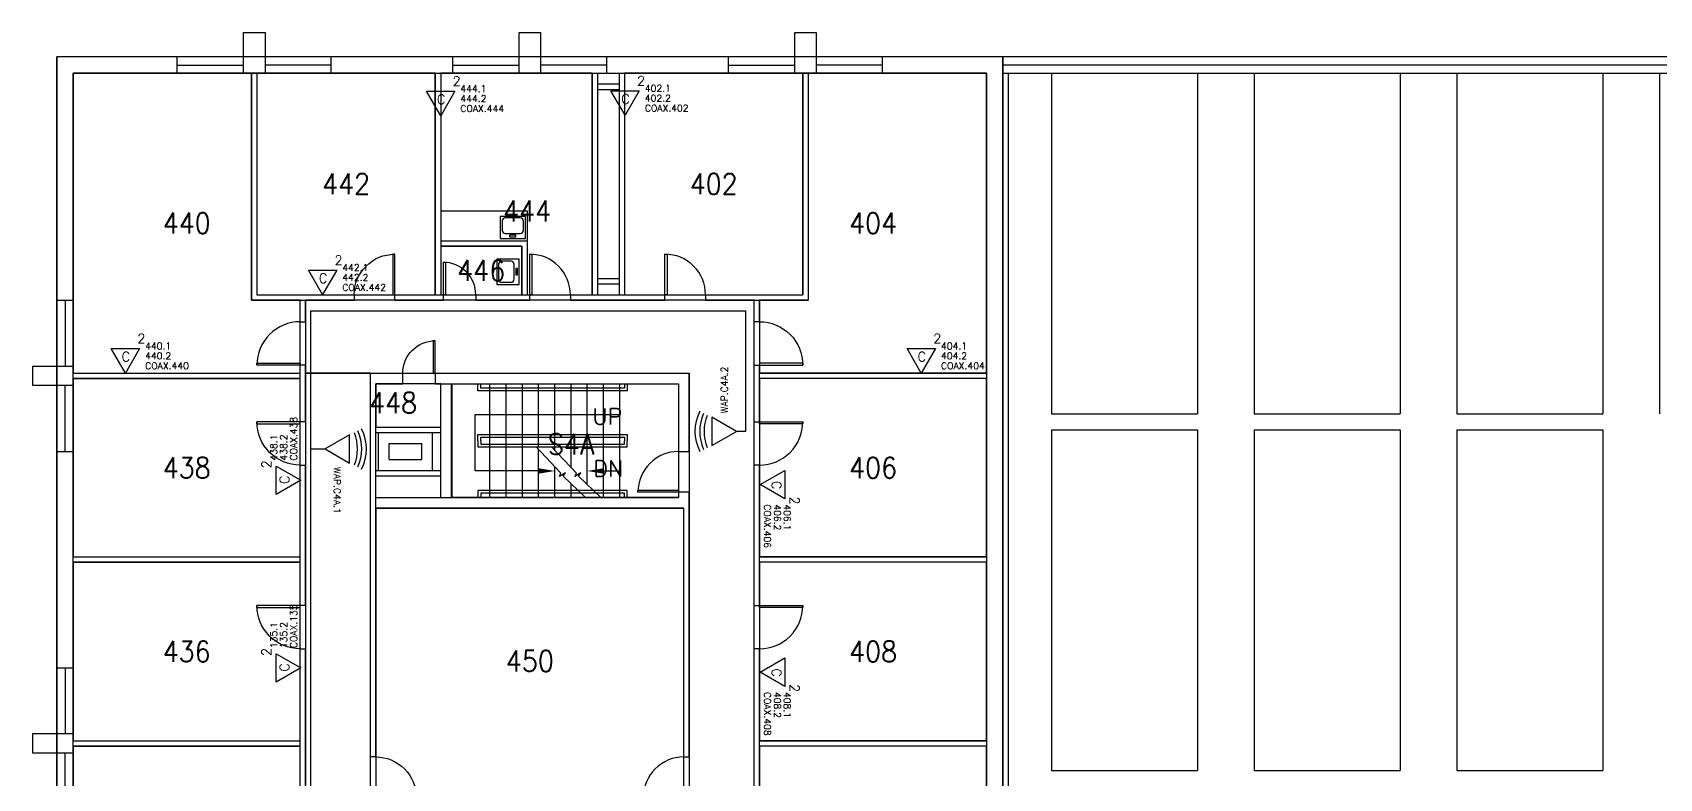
# Model space of a CAD drawing. Header units: inches. Extents: x -460 to 10305, y -938 to 5356.
# Drawn here: x 4018 to 5222, y 4774 to 5326 of the extents above; entities that cross this region are included whole.
import ezdxf
from ezdxf.enums import TextEntityAlignment as Align

# ---------------------------------------------------------------- set-up
doc = ezdxf.new("R2010")
doc.units = ezdxf.units.IN
doc.header["$MEASUREMENT"] = 0
doc.set_wipeout_variables(frame=1)
doc.linetypes.add('01-0263-04-DWG-BFP-ARCH$0$763', pattern=[5.0001, 5, -0.0001])
for name, color, linetype in [('01-0263-04-DWG-BFP-ARCH$0$SP-AREA', 250, '01-0263-04-DWG-BFP-ARCH$0$763'), ('01-0263-04-DWG-BFP-ARCH$0$SP-CASEHIDE', 11, 'Continuous'), ('01-0263-04-DWG-BFP-ARCH$0$SP-DOORS', 5, 'Continuous'), ('01-0263-04-DWG-BFP-ARCH$0$SP-FIXT', 35, 'Continuous'), ('01-0263-04-DWG-BFP-ARCH$0$SP-GROSS', 30, 'Continuous'), ('01-0263-04-DWG-BFP-ARCH$0$SP-GUARDRAIL', 150, 'Continuous'), ('01-0263-04-DWG-BFP-ARCH$0$SP-RMNO', 7, 'Continuous'), ('01-0263-04-DWG-BFP-ARCH$0$SP-ROOM', 7, 'Continuous'), ('01-0263-04-DWG-BFP-ARCH$0$SP-SITE', 3, 'Continuous'), ('01-0263-04-DWG-BFP-ARCH$0$SP-STAIRS', 1, 'Continuous'), ('01-0263-04-DWG-BFP-ARCH$0$SP-TEXT', 72, 'Continuous'), ('01-0263-04-DWG-BFP-ARCH$0$SP-WALL', 7, 'Continuous'), ('01-0263-04-DWG-BFP-ARCH$0$SP-WINDOWS', 6, 'Continuous'), ('T-Comm-E', 1, 'Continuous'), ('T-Comm-E-Wireless', 1, 'Continuous'), ('T-Comm-Path', 40, 'Continuous')]:
    doc.layers.add(name, color=color, linetype=linetype)
doc.layers.get('01-0263-04-DWG-BFP-ARCH$0$SP-ROOM').off()
doc.styles.add('01-0263-04-DWG-BFP-ARCH$0$ROMANS', font='ROMANS.shx', dxfattribs={"width": 0.9})
doc.styles.add('01-0263-04-DWG-BFP-ARCH$0$STANDARD', font='TXT.shx', dxfattribs={"height": 12})
doc.styles.add('3-32', font='SIMPLEX.shx', dxfattribs={"height": 9})

# ---------------------------------------------------------------- blocks, each defined once
blk = doc.blocks.new('01-0263-04-DWG-BFP-ARCH$0$DOR00')
at = {"color": 0}
for p, q in [((0, 1), (0, 0)), ((1, 0), (1, 1))]:
    blk.add_line(p, q, dxfattribs=at)
blk = doc.blocks.new('01-0263-04-DWG-BFP-ARCH$0$DOR01')
at = {"color": 0}
for p, q in [((1, 1), (0, 1)), ((0, 1), (0, 0)), ((1, 0), (1, 1)), ((0, 0), (1, 0))]:
    blk.add_line(p, q, dxfattribs=at)
blk = doc.blocks.new('01-0263-04-DWG-BFP-ARCH$0$S')
for p, q in [((4.1, 17.7, 36), (4.1, 8.7, 36)), ((21.3, 20.6, 36), (7, 20.6, 36)), ((24.2, 8.7, 36), (24.2, 17.7, 36)), ((7, 5.8, 36), (21.3, 5.8, 36))]:
    blk.add_line(p, q)
at = {"elevation": 36}
for points in [[(2.2, 1.1), (26.2, 1.1), (26.2, 22.1), (2.2, 22.1)], [(11.2, 2.6), (17.1, 2.6), (17.1, 4.1), (11.2, 4.1)]]:
    blk.add_lwpolyline(points, close=True, dxfattribs=at)
for centre, start, end in [((7, 17.7, 36), 90, 180), ((21.3, 17.7, 36), 0, 90), ((7, 8.7, 36), 180, 270), ((21.3, 8.7, 36), 270, 0)]:
    blk.add_arc(centre, 2.88, start, end)
blk = doc.blocks.new('01-0263-04-DWG-BFP-ARCH$0$FMGRM1')
at = {"style": '01-0263-04-DWG-BFP-ARCH$0$ROMANS', "width": 0.9}
for tag, p in [('DATA1', (0, -0.443)), ('DATA2', (0, -0.602)), ('DATA3', (0, -0.762)), ('DATA4', (0, -0.921)), ('DATA5', (0, -1.081))]:
    blk.add_attdef(tag, text='', height=0.117, dxfattribs=at).set_placement(p, align=Align.CENTER)
at = {"linetype": 'Continuous'}
blk.add_wipeout([(-0.375, -0.125), (0.375, -0.125), (0.375, 0.125), (-0.375, 0.125)], dxfattribs=at)
at = {"style": '01-0263-04-DWG-BFP-ARCH$0$ROMANS', "width": 0.9}
blk.add_attdef('RMAREA', text='', height=0.117, dxfattribs=at).set_placement((0, -0.284), align=Align.CENTER)
at = {"layer": '01-0263-04-DWG-BFP-ARCH$0$SP-RMNO', "style": '01-0263-04-DWG-BFP-ARCH$0$ROMANS', "width": 0.9}
blk.add_attdef('RMNUMB', text='', height=0.16, dxfattribs=at).set_placement((0, 0), align=Align.MIDDLE)
blk = doc.blocks.new('01-0263-04-DWG-BFP-ARCH', base_point=(1295.2, 1353.4))
at = {"layer": '01-0263-04-DWG-BFP-ARCH$0$SP-AREA', "linetype": 'Continuous'}
for points in [[(1307.2, 2411.4), (1307.2, 2407.4), (1475.2, 2407.4), (1475.2, 2461.4), (1439.2, 2461.4), (1439.2, 2629.4), (1307.2, 2629.4)], [(1575.2, 2629.4), (1443.2, 2629.4), (1443.2, 2465.4), (1575.2, 2465.4)], [(1643.2, 2505.4), (1643.2, 2465.4), (1691.2, 2465.4), (1691.2, 2629.4), (1579.2, 2629.4), (1579.2, 2505.4)], [(1715.2, 2465.4), (1847.2, 2465.4), (1847.2, 2629.4), (1715.2, 2629.4)], [(1851.2, 2461.4), (1815.2, 2461.4), (1815.2, 2407.4), (1983.2, 2407.4), (1983.2, 2629.4), (1851.2, 2629.4)], [(1639.2, 2465.4), (1639.2, 2501.4), (1579.2, 2501.4), (1579.2, 2465.4)], [(1475.2, 2271.4), (1475.2, 2403.4), (1307.2, 2403.4), (1307.2, 2271.4)], [(1579.2, 2367.4), (1579.2, 2399.4), (1575.2, 2399.4), (1551.2, 2399.4), (1531.2, 2399.4), (1531.2, 2367.4)], [(1587.7, 2399.4), (1755.2, 2399.4), (1755.2, 2315.4), (1587.7, 2315.4), (1587.7, 2399.4)], [(1983.2, 2271.4), (1983.2, 2403.4), (1815.2, 2403.4), (1815.2, 2271.4)], [(1531.2, 2081.4), (1759.2, 2081.4), (1759.2, 2307.4), (1531.2, 2307.4)], [(1475.2, 2135.4), (1475.2, 2267.4), (1307.2, 2267.4), (1307.2, 2135.4)], [(1983.2, 2135.4), (1983.2, 2267.4), (1815.2, 2267.4), (1815.2, 2135.4)], [(1475.2, 1999.4), (1475.2, 2131.4), (1307.2, 2131.4), (1307.2, 1999.4)], [(1983.2, 1999.4), (1983.2, 2131.4), (1815.2, 2131.4), (1815.2, 1999.4)]]:
    blk.add_lwpolyline(points, close=True, dxfattribs=at)
at = {"layer": '01-0263-04-DWG-BFP-ARCH$0$SP-AREA'}
blk.add_lwpolyline([(1527.2, 2407.4), (1479.2, 2407.4), (1479.2, 1533.4), (1811.2, 1533.4), (1811.2, 2461.4), (1479.2, 2461.4), (1479.2, 2407.4), (1527.2, 2407.4), (1763.2, 2407.4), (1763.2, 1587.4), (1527.2, 1587.4), (1527.2, 2407.4)], close=True, dxfattribs=at)
at = {"layer": '01-0263-04-DWG-BFP-ARCH$0$SP-CASEHIDE'}
for p, q in [((1579.2, 2527.4), (1643.2, 2527.4)), ((1643.2, 2527.4), (1643.2, 2505.4))]:
    blk.add_line(p, q, dxfattribs=at)
at = {"layer": '01-0263-04-DWG-BFP-ARCH$0$SP-DOORS'}
for points in [[(1515.2, 2465.4, -0.414214), (1545.2, 2495.4, -0.414214)], [(1675.2, 2465.4, 0.414214), (1645.2, 2495.4, 0.414214)], [(1775.2, 2465.4, 0.414214), (1745.2, 2495.4, 0.414214)], [(1605.2, 2465.4, 0.414214), (1581.2, 2489.4, 0.414214)], [(1475.2, 2445.4, 0.414214), (1443.2, 2413.4, 0.414214)], [(1815.2, 2445.4, -0.414214), (1847.2, 2413.4, -0.414214)], [(1551.2, 2407.4, -0.414214), (1575.2, 2431.4, -0.414214)], [(1475.2, 2339.4, -0.414214), (1443.2, 2371.4, -0.414214)], [(1815.2, 2339.4, 0.414214), (1847.2, 2371.4, 0.414214)], [(1755.2, 2349.4, 0.414214), (1725.2, 2319.4, 0.414214)], [(1475.2, 2203.4, -0.414214), (1443.2, 2235.4, -0.414214)], [(1815.2, 2203.4, 0.414214), (1847.2, 2235.4, 0.414214)], [(1531.2, 2123.4, -0.414214), (1561.2, 2093.4, -0.414214)], [(1759.2, 2123.4, 0.414214), (1729.2, 2093.4, 0.414214)]]:
    blk.add_lwpolyline(points, format="xyb", dxfattribs=at)
at = {"layer": '01-0263-04-DWG-BFP-ARCH$0$SP-GROSS'}
blk.add_lwpolyline([(1995.2, 2641.4), (1295.2, 2641.4), (1295.2, 1353.4), (1995.1, 1353.5), (1995, 1373.7), (1995.2, 2641.4)], close=True, dxfattribs=at)
at = {"layer": '01-0263-04-DWG-BFP-ARCH$0$SP-GUARDRAIL'}
for p, q in [((1606.8, 2394.2), (1606.8, 2399.4)), ((1608.8, 2396.2), (1608.8, 2399.4)), ((1715.2, 2396.2), (1608.8, 2396.2)), ((1715.2, 2399.4), (1715.2, 2396.2)), ((1717.2, 2399.4), (1717.2, 2394.2)), ((1717.2, 2394.2), (1606.8, 2394.2)), ((1717.2, 2320.6), (1606.8, 2320.6)), ((1606.8, 2320.6), (1606.8, 2315.4)), ((1715.2, 2318.6), (1608.8, 2318.6)), ((1608.8, 2318.6), (1608.8, 2315.4)), ((1715.2, 2315.4), (1715.2, 2318.6)), ((1717.2, 2315.4), (1717.2, 2320.6))]:
    blk.add_line(p, q, dxfattribs=at)
for points in [[(1606.8, 2357.4), (1606.8, 2362), (1717.2, 2362)], [(1608.8, 2357.4), (1608.8, 2360), (1715.2, 2360)], [(1715.2, 2360), (1715.2, 2357.4)], [(1717.2, 2362), (1717.2, 2357.4)], [(1606.8, 2357.4), (1606.8, 2352.8), (1717.2, 2352.8)], [(1608.8, 2357.4), (1608.8, 2354.8), (1715.2, 2354.8)], [(1715.2, 2354.8), (1715.2, 2357.4)], [(1717.2, 2352.8), (1717.2, 2357.4)]]:
    blk.add_lwpolyline(points, dxfattribs=at)
at = {"layer": '01-0263-04-DWG-BFP-ARCH$0$SP-SITE'}
for p, q in [((2031.2, 2629.4), (2031.2, 2377.4)), ((2031.2, 2629.4), (2139.2, 2629.4)), ((2139.2, 2629.4), (2139.2, 2377.4)), ((2181.2, 2629.4), (2181.2, 2377.4)), ((2289.2, 2629.4), (2289.2, 2377.4)), ((2331.2, 2629.4), (2331.2, 2377.4)), ((2439.2, 2629.4), (2439.2, 2377.4)), ((2481.2, 2629.4), (2481.2, 2377.4)), ((2031.2, 2377.4), (2139.2, 2377.4)), ((2181.2, 2377.4), (2289.2, 2377.4)), ((2331.2, 2377.4), (2439.2, 2377.4)), ((2031.2, 2365.4), (2031.2, 2113.4)), ((2031.2, 2365.4), (2139.2, 2365.4)), ((2139.2, 2365.4), (2139.2, 2113.4)), ((2181.2, 2365.4), (2181.2, 2113.4)), ((2181.2, 2365.4), (2289.2, 2365.4)), ((2289.2, 2365.4), (2289.2, 2113.4)), ((2331.2, 2365.4), (2331.2, 2113.4)), ((2331.2, 2365.4), (2439.2, 2365.4)), ((2439.2, 2365.4), (2439.2, 2113.4)), ((2031.2, 2113.4), (2139.2, 2113.4)), ((2181.2, 2113.4), (2289.2, 2113.4)), ((2331.2, 2113.4), (2439.2, 2113.4))]:
    blk.add_line(p, q, dxfattribs=at)
for points in [[(2533.2, 2641.4), (2421.7, 2641.4), (1995.2, 2641.4)], [(2533.2, 2635.4), (1995.2, 2635.4)], [(1995.2, 2629.4), (2421.7, 2629.4), (2533.2, 2629.4)]]:
    blk.add_lwpolyline(points, dxfattribs=at)
at = {"layer": '01-0263-04-DWG-BFP-ARCH$0$SP-STAIRS'}
for p, q in [((1615.7, 2315.4), (1615.7, 2399.4)), ((1627.7, 2315.4), (1627.7, 2399.4)), ((1639.7, 2315.4), (1639.7, 2399.4)), ((1651.7, 2352.8), (1651.7, 2399.4)), ((1663.7, 2350), (1663.7, 2399.4)), ((1675.7, 2337.3), (1675.7, 2399.4)), ((1687.7, 2324.9), (1687.7, 2399.4)), ((1699.7, 2315.4), (1699.7, 2399.4)), ((1711.7, 2315.4), (1711.7, 2399.4)), ((1651.7, 2315.4), (1651.7, 2350.8)), ((1663.7, 2315.4), (1663.7, 2338.1)), ((1675.7, 2315.4), (1675.7, 2325.5))]:
    blk.add_line(p, q, dxfattribs=at)
for points in [[(1686.5, 2315.4), (1669.8, 2331.1), (1671.7, 2333.5), (1667.2, 2330.9), (1668.2, 2333.3), (1649.8, 2352.8)], [(1697.8, 2315.4), (1681.1, 2331.1), (1683, 2333.5), (1678.5, 2330.9), (1679.6, 2333.3), (1661.1, 2352.8)]]:
    blk.add_lwpolyline(points, dxfattribs=at)
at = {"layer": '01-0263-04-DWG-BFP-ARCH$0$SP-TEXT'}
for p, q in [((1604.8, 2335), (1604.8, 2376.9)), ((1604.8, 2376.9), (1711.7, 2376.9)), ((1651.7, 2335), (1604.8, 2335)), ((1699.7, 2335), (1711.7, 2335))]:
    blk.add_line(p, q, dxfattribs=at)
for points in [[(1651.7, 2333), (1651.7, 2337), (1663.7, 2335)], [(1699.7, 2337), (1699.7, 2333), (1687.7, 2335)]]:
    blk.add_solid(points, dxfattribs=at)
at = {"layer": '01-0263-04-DWG-BFP-ARCH$0$SP-WALL'}
for p, q in [((1433.2, 2659.4), (1449.2, 2659.4)), ((1433.2, 2629.4), (1433.2, 2659.4)), ((1449.2, 2659.4), (1449.2, 2629.4)), ((1637.2, 2629.4), (1637.2, 2659.4)), ((1637.2, 2659.4), (1653.2, 2659.4)), ((1653.2, 2659.4), (1653.2, 2629.4)), ((1841.2, 2659.4), (1857.2, 2659.4)), ((1841.2, 2629.4), (1841.2, 2659.4)), ((1857.2, 2659.4), (1857.2, 2629.4)), ((1384.2, 2629.4), (1384.2, 2641.4)), ((1498.2, 2629.4), (1498.2, 2641.4)), ((1588.2, 2629.4), (1588.2, 2641.4)), ((1702.2, 2629.4), (1702.2, 2641.4)), ((1792.2, 2629.4), (1792.2, 2641.4)), ((1906.2, 2629.4), (1906.2, 2641.4)), ((1995.2, 2641.4), (1995.2, 1375.4)), ((1449.2, 2629.4), (1433.2, 2629.4)), ((1439.2, 2629.4), (1439.2, 2461.4)), ((1443.2, 2629.4), (1443.2, 2465.4)), ((1575.2, 2629.4), (1575.2, 2465.4)), ((1579.2, 2629.4), (1579.2, 2465.4)), ((1653.2, 2629.4), (1637.2, 2629.4)), ((1691.2, 2629.4), (1691.2, 2465.4)), ((1695.2, 2629.4), (1695.2, 2465.4)), ((1711.2, 2629.4), (1711.2, 2465.4)), ((1715.2, 2629.4), (1715.2, 2465.4)), ((1857.2, 2629.4), (1841.2, 2629.4)), ((1847.2, 2629.4), (1847.2, 2465.4)), ((1851.2, 2629.4), (1851.2, 2461.4)), ((1983.2, 2629.4), (1983.2, 1365.4)), ((1999.2, 2629.4), (1999.2, 1381.4)), ((1579.2, 2505.4), (1643.2, 2505.4)), ((1643.2, 2505.4), (1643.2, 2465.4)), ((1579.2, 2501.4), (1639.2, 2501.4)), ((1639.2, 2501.4), (1639.2, 2465.4)), ((1295.2, 2461.4), (1307.2, 2461.4)), ((1439.2, 2461.4), (1515.2, 2461.4)), ((1443.2, 2465.4), (1515.2, 2465.4)), ((1475.2, 2445.4), (1475.2, 2461.4)), ((1479.2, 2445.4), (1479.2, 2461.4)), ((1545.2, 2465.4), (1581.2, 2465.4)), ((1545.2, 2461.4), (1581.2, 2461.4)), ((1605.2, 2465.4), (1645.2, 2465.4)), ((1605.2, 2461.4), (1645.2, 2461.4)), ((1675.2, 2465.4), (1745.2, 2465.4)), ((1675.2, 2461.4), (1745.2, 2461.4)), ((1775.2, 2465.4), (1847.2, 2465.4)), ((1775.2, 2461.4), (1851.2, 2461.4)), ((1811.2, 2445.4), (1811.2, 2461.4)), ((1815.2, 2445.4), (1815.2, 2461.4)), ((1307.2, 2412.4), (1277.2, 2412.4)), ((1277.2, 2412.4), (1277.2, 2398.4)), ((1295.2, 2412.4), (1295.2, 2398.4)), ((1475.2, 2371.4), (1475.2, 2413.4)), ((1479.2, 2371.4), (1479.2, 2413.4)), ((1811.2, 2371.4), (1811.2, 2413.4)), ((1815.2, 2371.4), (1815.2, 2413.4)), ((1277.2, 2398.4), (1307.2, 2398.4)), ((1307.2, 2407.4), (1475.2, 2407.4)), ((1307.2, 2403.4), (1475.2, 2403.4)), ((1527.2, 2407.4), (1551.2, 2407.4)), ((1527.2, 2123.4), (1527.2, 2407.4)), ((1531.2, 2399.4), (1551.2, 2399.4)), ((1531.2, 2123.4), (1531.2, 2399.4)), ((1575.2, 2407.4), (1763.2, 2407.4)), ((1575.2, 2399.4), (1755.2, 2399.4)), ((1579.2, 2315.4), (1579.2, 2399.4)), ((1587.2, 2315.4), (1587.2, 2399.4)), ((1755.2, 2399.4), (1755.2, 2349.4)), ((1763.2, 2349.4), (1763.2, 2407.4)), ((1983.2, 2407.4), (1815.2, 2407.4)), ((1983.2, 2403.4), (1815.2, 2403.4)), ((1531.2, 2367.4), (1579.2, 2367.4)), ((1531.2, 2363.4), (1579.2, 2363.4)), ((1533.2, 2335.4), (1533.2, 2363.4)), ((1573.2, 2335.4), (1573.2, 2363.4)), ((1295.2, 2349.4), (1307.2, 2349.4)), ((1541.2, 2355.4), (1565.2, 2355.4)), ((1541.2, 2343.4), (1541.2, 2355.4)), ((1565.2, 2343.4), (1565.2, 2355.4)), ((1475.2, 2235.4), (1475.2, 2339.4)), ((1479.2, 2235.4), (1479.2, 2339.4)), ((1541.2, 2343.4), (1565.2, 2343.4)), ((1811.2, 2235.4), (1811.2, 2339.4)), ((1815.2, 2235.4), (1815.2, 2339.4)), ((1531.2, 2335.4), (1579.2, 2335.4)), ((1531.2, 2331.4), (1579.2, 2331.4)), ((1531.2, 2315.4), (1755.2, 2315.4)), ((1755.2, 2319.4), (1755.2, 2315.4)), ((1763.2, 2123.4), (1763.2, 2319.4)), ((1531.2, 2307.4), (1759.2, 2307.4)), ((1759.2, 2123.4), (1759.2, 2307.4)), ((1307.2, 2271.4), (1475.2, 2271.4)), ((1307.2, 2267.4), (1475.2, 2267.4)), ((1983.2, 2271.4), (1815.2, 2271.4)), ((1983.2, 2267.4), (1815.2, 2267.4)), ((1475.2, 2099.4), (1475.2, 2203.4)), ((1479.2, 2099.4), (1479.2, 2203.4)), ((1811.2, 2099.4), (1811.2, 2203.4)), ((1815.2, 2099.4), (1815.2, 2203.4)), ((1295.2, 2189.4), (1307.2, 2189.4)), ((1307.2, 2140.4), (1277.2, 2140.4)), ((1277.2, 2140.4), (1277.2, 2126.4)), ((1295.2, 2140.4), (1295.2, 2126.4)), ((1307.2, 2135.4), (1475.2, 2135.4)), ((1307.2, 2131.4), (1475.2, 2131.4)), ((1983.2, 2135.4), (1815.2, 2135.4)), ((1983.2, 2131.4), (1815.2, 2131.4)), ((1277.2, 2126.4), (1307.2, 2126.4))]:
    blk.add_line(p, q, dxfattribs=at)
for points in [[(1295.2, 1904.4), (1295.2, 2411.4), (1295.2, 2641.4)], [(1995.2, 2641.4), (1295.2, 2641.4)], [(1307.2, 1904.4), (1307.2, 2411.4), (1307.2, 2629.4)], [(1307.2, 2629.4), (1983.2, 2629.4)], [(1695.2, 2621.4), (1711.2, 2621.4)], [(1695.2, 2617.4), (1711.2, 2617.4)], [(1695.2, 2477.4), (1711.2, 2477.4)], [(1695.2, 2473.4), (1711.2, 2473.4)]]:
    blk.add_lwpolyline(points, dxfattribs=at)
at = {"layer": '01-0263-04-DWG-BFP-ARCH$0$SP-WINDOWS'}
for p, q in [((1384.2, 2635.4), (1433.2, 2635.4)), ((1498.2, 2635.4), (1449.2, 2635.4)), ((1588.2, 2635.4), (1637.2, 2635.4)), ((1702.2, 2635.4), (1653.2, 2635.4)), ((1792.2, 2635.4), (1841.2, 2635.4)), ((1906.2, 2635.4), (1857.2, 2635.4)), ((1301.2, 2461.4), (1301.2, 2412.4)), ((1301.2, 2349.4), (1301.2, 2398.4)), ((1301.2, 2189.4), (1301.2, 2140.4)), ((1301.2, 2077.4), (1301.2, 2126.4))]:
    blk.add_line(p, q, dxfattribs=at)
at = {"layer": '01-0263-04-DWG-BFP-ARCH$0$SP-DOORS'}
for p, xscale, yscale, zscale, rotation in [((1545.2, 2465.4), 30, 1.5, 30, 90), ((1645.2, 2465.4), 30, -1.5, 30, 90), ((1745.2, 2465.4), 30, -1.5, 30, 90), ((1581.2, 2465.4), 24, -1.5, 24, 90), ((1575.2, 2407.4), 24, 1.5, 24, 90.00000000000323), ((1475.2, 2413.4), 32, -1.5, 32, 180), ((1475.2, 2371.4), 32, 1.5, 32, 180), ((1755.2, 2319.4), 30, -1.5, 30, 180), ((1475.2, 2235.4), 32, 1.5, 32, 180)]:
    blk.add_blockref('01-0263-04-DWG-BFP-ARCH$0$DOR01', p, dxfattribs=dict(at, xscale=xscale, yscale=yscale, zscale=zscale, rotation=rotation))
at = {"layer": '01-0263-04-DWG-BFP-ARCH$0$SP-DOORS', "xscale": 32, "zscale": 32}
for p, yscale in [((1815.2, 2413.4), 1.5), ((1815.2, 2371.4), -1.5), ((1815.2, 2235.4), -1.5)]:
    blk.add_blockref('01-0263-04-DWG-BFP-ARCH$0$DOR01', p, dxfattribs=dict(at, yscale=yscale))
at = {"layer": '01-0263-04-DWG-BFP-ARCH$0$SP-FIXT', "xscale": 0.78, "yscale": 0.78, "zscale": 0.78}
blk.add_blockref('01-0263-04-DWG-BFP-ARCH$0$S', (1621.5, 2506.2, 7.9), dxfattribs=at)
at = {"layer": '01-0263-04-DWG-BFP-ARCH$0$SP-FIXT', "xscale": 0.78, "yscale": 0.78, "zscale": 0.78, "rotation": 90}
blk.add_blockref('01-0263-04-DWG-BFP-ARCH$0$S', (1638.1, 2471.4, 7.9), dxfattribs=at)
at = {"layer": '01-0263-04-DWG-BFP-ARCH$0$SP-WALL'}
for p, xscale, yscale, zscale, rotation in [((1545.2, 2465.4), 30, 4, 30, 180), ((1475.2, 2413.4), 32, -4, 32, 90), ((1815.2, 2413.4), 32, 3.999999999999773, 32, 90), ((1575.2, 2399.4), 24, -7.999999999999544, 24, 180), ((1475.2, 2371.4), 32, 4, 32, 270), ((1815.2, 2371.4), 32, -3.999999999999773, 32, 270), ((1755.2, 2319.4), 30, -7.999999999999773, 30, 90), ((1475.2, 2235.4), 32, 4, 32, 270), ((1815.2, 2235.4), 32, -4.000000000000227, 32, 270), ((1531.2, 2093.4), 30, 4, 30, 90), ((1759.2, 2093.4), 30, -3.999999999999773, 30, 90)]:
    blk.add_blockref('01-0263-04-DWG-BFP-ARCH$0$DOR00', p, dxfattribs=dict(at, xscale=xscale, yscale=yscale, zscale=zscale, rotation=rotation))
at = {"layer": '01-0263-04-DWG-BFP-ARCH$0$SP-WALL', "yscale": -4}
for p, xscale, zscale in [((1581.2, 2465.4), 24, 24), ((1645.2, 2465.4), 30, 30), ((1745.2, 2465.4), 30, 30)]:
    blk.add_blockref('01-0263-04-DWG-BFP-ARCH$0$DOR00', p, dxfattribs=dict(at, xscale=xscale, zscale=zscale))
at = {"layer": '01-0263-04-DWG-BFP-ARCH$0$SP-TEXT', "style": '01-0263-04-DWG-BFP-ARCH$0$STANDARD'}
for s, p in [('UP', (1713.6, 2375.3)), ('DN', (1714.4, 2336.8))]:
    blk.add_text(s, height=12, dxfattribs=at).set_placement(p, align=Align.MIDDLE_RIGHT)
at = {"layer": '01-0263-04-DWG-BFP-ARCH$0$SP-ROOM'}
ref = blk.add_blockref('01-0263-04-DWG-BFP-ARCH$0$FMGRM1', (1509.2, 2547.4), dxfattribs=dict(at, xscale=96, yscale=96, zscale=96))
ref.add_attrib('RMNUMB', '442', dxfattribs={"layer": '01-0263-04-DWG-BFP-ARCH$0$SP-RMNO', "height": 15.36, "style": '01-0263-04-DWG-BFP-ARCH$0$ROMANS', "width": 0.9}).set_placement((1509.2, 2547.4), align=Align.MIDDLE)
ref = blk.add_blockref('01-0263-04-DWG-BFP-ARCH$0$FMGRM1', (1781.2, 2547.4), dxfattribs=dict(at, xscale=96, yscale=96, zscale=96))
ref.add_attrib('RMNUMB', '402', dxfattribs={"layer": '01-0263-04-DWG-BFP-ARCH$0$SP-RMNO', "height": 15.36, "style": '01-0263-04-DWG-BFP-ARCH$0$ROMANS', "width": 0.9}).set_placement((1781.2, 2547.4), align=Align.MIDDLE)
ref = blk.add_blockref('01-0263-04-DWG-BFP-ARCH$0$FMGRM1', (1391.2, 2518.4), dxfattribs=dict(at, xscale=96, yscale=96, zscale=96))
ref.add_attrib('RMNUMB', '440', dxfattribs={"layer": '01-0263-04-DWG-BFP-ARCH$0$SP-RMNO', "height": 15.36, "style": '01-0263-04-DWG-BFP-ARCH$0$ROMANS', "width": 0.9}).set_placement((1391.2, 2518.4), align=Align.MIDDLE)
ref = blk.add_blockref('01-0263-04-DWG-BFP-ARCH$0$FMGRM1', (1643.2, 2527.4), dxfattribs=dict(at, xscale=96, yscale=96, zscale=96))
ref.add_attrib('RMNUMB', '444', dxfattribs={"layer": '01-0263-04-DWG-BFP-ARCH$0$SP-RMNO', "height": 15.36, "style": '01-0263-04-DWG-BFP-ARCH$0$ROMANS', "width": 0.9}).set_placement((1643.2, 2527.4), align=Align.MIDDLE)
ref = blk.add_blockref('01-0263-04-DWG-BFP-ARCH$0$FMGRM1', (1899.2, 2518.4), dxfattribs=dict(at, xscale=96, yscale=96, zscale=96))
ref.add_attrib('RMNUMB', '404', dxfattribs={"layer": '01-0263-04-DWG-BFP-ARCH$0$SP-RMNO', "height": 15.36, "style": '01-0263-04-DWG-BFP-ARCH$0$ROMANS', "width": 0.9}).set_placement((1899.2, 2518.4), align=Align.MIDDLE)
ref = blk.add_blockref('01-0263-04-DWG-BFP-ARCH$0$FMGRM1', (1609.2, 2483.4), dxfattribs=dict(at, xscale=96, yscale=96, zscale=96))
ref.add_attrib('RMNUMB', '446', dxfattribs={"layer": '01-0263-04-DWG-BFP-ARCH$0$SP-RMNO', "height": 15.36, "style": '01-0263-04-DWG-BFP-ARCH$0$ROMANS', "width": 0.9}).set_placement((1609.2, 2483.4), align=Align.MIDDLE)
ref = blk.add_blockref('01-0263-04-DWG-BFP-ARCH$0$FMGRM1', (1544, 2385.4), dxfattribs=dict(at, xscale=96, yscale=96, zscale=96))
ref.add_attrib('RMNUMB', '448', dxfattribs={"layer": '01-0263-04-DWG-BFP-ARCH$0$SP-RMNO', "height": 15.36, "style": '01-0263-04-DWG-BFP-ARCH$0$ROMANS', "width": 0.9}).set_placement((1544, 2385.4), align=Align.MIDDLE)
ref = blk.add_blockref('01-0263-04-DWG-BFP-ARCH$0$FMGRM1', (1675.7, 2354.8), dxfattribs=dict(at, xscale=96, yscale=96, zscale=96))
ref.add_attrib('RMNUMB', 'S4A', dxfattribs={"layer": '01-0263-04-DWG-BFP-ARCH$0$SP-RMNO', "height": 15.36, "style": '01-0263-04-DWG-BFP-ARCH$0$ROMANS', "width": 0.9}).set_placement((1675.7, 2354.8), align=Align.MIDDLE)
ref = blk.add_blockref('01-0263-04-DWG-BFP-ARCH$0$FMGRM1', (1391.2, 2337.4), dxfattribs=dict(at, xscale=96, yscale=96, zscale=96))
ref.add_attrib('RMNUMB', '438', dxfattribs={"layer": '01-0263-04-DWG-BFP-ARCH$0$SP-RMNO', "height": 15.36, "style": '01-0263-04-DWG-BFP-ARCH$0$ROMANS', "width": 0.9}).set_placement((1391.2, 2337.4), align=Align.MIDDLE)
ref = blk.add_blockref('01-0263-04-DWG-BFP-ARCH$0$FMGRM1', (1899.2, 2337.4), dxfattribs=dict(at, xscale=96, yscale=96, zscale=96))
ref.add_attrib('RMNUMB', '406', dxfattribs={"layer": '01-0263-04-DWG-BFP-ARCH$0$SP-RMNO', "height": 15.36, "style": '01-0263-04-DWG-BFP-ARCH$0$ROMANS', "width": 0.9}).set_placement((1899.2, 2337.4), align=Align.MIDDLE)
ref = blk.add_blockref('01-0263-04-DWG-BFP-ARCH$0$FMGRM1', (1391.2, 2201.4), dxfattribs=dict(at, xscale=96, yscale=96, zscale=96))
ref.add_attrib('RMNUMB', '436', dxfattribs={"layer": '01-0263-04-DWG-BFP-ARCH$0$SP-RMNO', "height": 15.36, "style": '01-0263-04-DWG-BFP-ARCH$0$ROMANS', "width": 0.9}).set_placement((1391.2, 2201.4), align=Align.MIDDLE)
ref = blk.add_blockref('01-0263-04-DWG-BFP-ARCH$0$FMGRM1', (1645.2, 2194.4), dxfattribs=dict(at, xscale=96, yscale=96, zscale=96))
ref.add_attrib('RMNUMB', '450', dxfattribs={"layer": '01-0263-04-DWG-BFP-ARCH$0$SP-RMNO', "height": 15.36, "style": '01-0263-04-DWG-BFP-ARCH$0$ROMANS', "width": 0.9}).set_placement((1645.2, 2194.4), align=Align.MIDDLE)
ref = blk.add_blockref('01-0263-04-DWG-BFP-ARCH$0$FMGRM1', (1899.2, 2201.4), dxfattribs=dict(at, xscale=96, yscale=96, zscale=96))
ref.add_attrib('RMNUMB', '408', dxfattribs={"layer": '01-0263-04-DWG-BFP-ARCH$0$SP-RMNO', "height": 15.36, "style": '01-0263-04-DWG-BFP-ARCH$0$ROMANS', "width": 0.9}).set_placement((1899.2, 2201.4), align=Align.MIDDLE)
blk = doc.blocks.new('WIRELESS')
for p, q in [((10.5, 18.2), (-10.5, 18.2)), ((-10.5, 18.2), (0, 0)), ((0, 0), (10.5, 18.2))]:
    blk.add_line(p, q)
for centre, start, end in [((0, -1.4), 62.4297, 117.5703), ((0, -4.9), 65.5205, 114.4795), ((0, -8.1), 68.4095, 111.5905)]:
    blk.add_arc(centre, 32.1, start, end)
at = {"style": '3-32', "flags": 1}
for tag, p in [('RM_NUMBER', (50.9, 153.7)), ('UTP_CATEGORY', (50.9, 140.3)), ('QUANTITY_UTP', (50.9, 127.2)), ('WIRELESS_OUTLET_LOCATION', (50.9, 114.2)), ('TELECOMM_ROOM', (50.9, 100.3)), ('QTY_COAX', (50.3, 74.2)), ('POS_2', (166.1, 63.3)), ('POS_3', (166.1, 55.3)), ('POS_4', (166.1, 46.8)), ('POS_5', (166.1, 38.7)), ('POS_6', (166.1, 30))]:
    blk.add_attdef(tag, p, '', height=5, dxfattribs=at)
at = {"flags": 1}
for tag, p in [('SERIAL_NUMBER', (51.8, 50.2)), ('MAC_ADDRESS', (51.8, 26.2)), ('ELEVATION', (51.8, 2.2)), ('WO_NUMBER', (54, -25.6))]:
    blk.add_attdef(tag, text='', height=5, dxfattribs=at).set_placement(p, align=Align.BOTTOM_LEFT)
at = {"style": '3-32'}
blk.add_attdef('POS_1', (13.2, 6.5), '', height=5, dxfattribs=at)
blk = doc.blocks.new('VOICE(1)DATA(1)COAX(1)')
for p, q in [((0, 0), (-10.5, 18.2)), ((-10.5, 18.2), (10.5, 18.2)), ((10.5, 18.2), (0, 0))]:
    blk.add_line(p, q)
at = {"char_height": 7, "attachment_point": 1, "style": '3-32'}
for s, insert, width in [('2', (8.8, 29), 11.781), ('C', (-2.8, 15.6), 12.703)]:
    blk.add_mtext(s, dxfattribs=dict(at, insert=insert, width=width))
at = {"style": '3-32', "flags": 1}
for tag, p in [('RM_NUMBER', (92.1, 138.9)), ('UTP_CATEGORY', (92.1, 125.6)), ('QUANTITY_UTP', (92.1, 112.4)), ('WIRELESS_OUTLET_LOCATION', (92.1, 99.4)), ('TELECOMM_ROOM', (92.1, 85.6)), ('QTY_COAX', (91.3, 59.5)), ('POS_4', (202.7, 34.3)), ('POS_5', (202.7, 26)), ('POS_6', (202.7, 17.5))]:
    blk.add_attdef(tag, p, '', height=5, dxfattribs=at)
at = {"flags": 1}
blk.add_attdef('WO_NUMBER', text='', height=5, dxfattribs=at).set_placement((90.2, 43.1), align=Align.BOTTOM_LEFT)
at = {"style": '3-32'}
for tag, p in [('POS_1', (14.6, 17.5)), ('POS_2', (14.6, 10.2)), ('POS_3', (14.6, 2.8))]:
    blk.add_attdef(tag, p, '', height=5, dxfattribs=at)

msp = doc.modelspace()

# ---------------------------------------------------------------- block references
msp.add_blockref('01-0263-04-DWG-BFP-ARCH', (4036, 4020.1))

# ---------------------------------------------------------------- next in the draw order: linework, layer by layer
at = {"layer": 'T-Comm-Path'}
for points in [[(4272.2, 4707.1), (4224, 4707.1), (4224, 5120.2), (4545.7, 5120.2), (4545.7, 5031), (4538.9, 5031)], [(4272.2, 4707.1), (4224, 4707.1), (4224, 5018), (4234.4, 5018)]]:
    msp.add_lwpolyline(points, dxfattribs=at)

# ---------------------------------------------------------------- next in the draw order: block references
at = {"layer": 'T-Comm-E'}
for p, values in [((4320, 5264.6), {'POS_1': '444.1', 'POS_2': '444.2', 'POS_3': 'COAX.444'}), ((4456.5, 5264.9), {'POS_1': '402.1', 'POS_2': '402.2', 'POS_3': 'COAX.402'}), ((4232.6, 5132.2), {'POS_1': '442.1', 'POS_2': '442.2', 'POS_3': 'COAX.442'}), ((4086.7, 5074.2), {'POS_1': '440.1', 'POS_2': '440.2', 'POS_3': 'COAX.440'}), ((4675.7, 5074.2), {'POS_1': '404.1', 'POS_2': '404.2', 'POS_3': 'COAX.404'})]:
    msp.add_blockref('VOICE(1)DATA(1)COAX(1)', p, dxfattribs=at).add_auto_attribs(values)
for p, rotation, values in [((4216.5, 4994.8), 90, {'POS_1': '438.1', 'POS_2': '438.2', 'POS_3': 'COAX.438'}), ((4556.5, 4991.6), 270, {'POS_1': '406.1', 'POS_2': '406.2', 'POS_3': 'COAX.406'}), ((4216.5, 4856), 90, {'POS_1': '135.1', 'POS_2': '135.2', 'POS_3': 'COAX.135'}), ((4556.5, 4852.8), 270, {'POS_1': '408.1', 'POS_2': '408.2', 'POS_3': 'COAX.408'})]:
    msp.add_blockref('VOICE(1)DATA(1)COAX(1)', p, dxfattribs=dict(at, rotation=rotation)).add_auto_attribs(values)
at = {"layer": 'T-Comm-E-Wireless'}
for p, rotation, values in [((4538.9, 5031), 90, {'POS_1': 'WAP.C4A.2'}), ((4234.4, 5018), 270, {'POS_1': 'WAP.C4A.1'})]:
    msp.add_blockref('WIRELESS', p, dxfattribs=dict(at, rotation=rotation)).add_auto_attribs(values)

doc.saveas('drawing.dxf')
